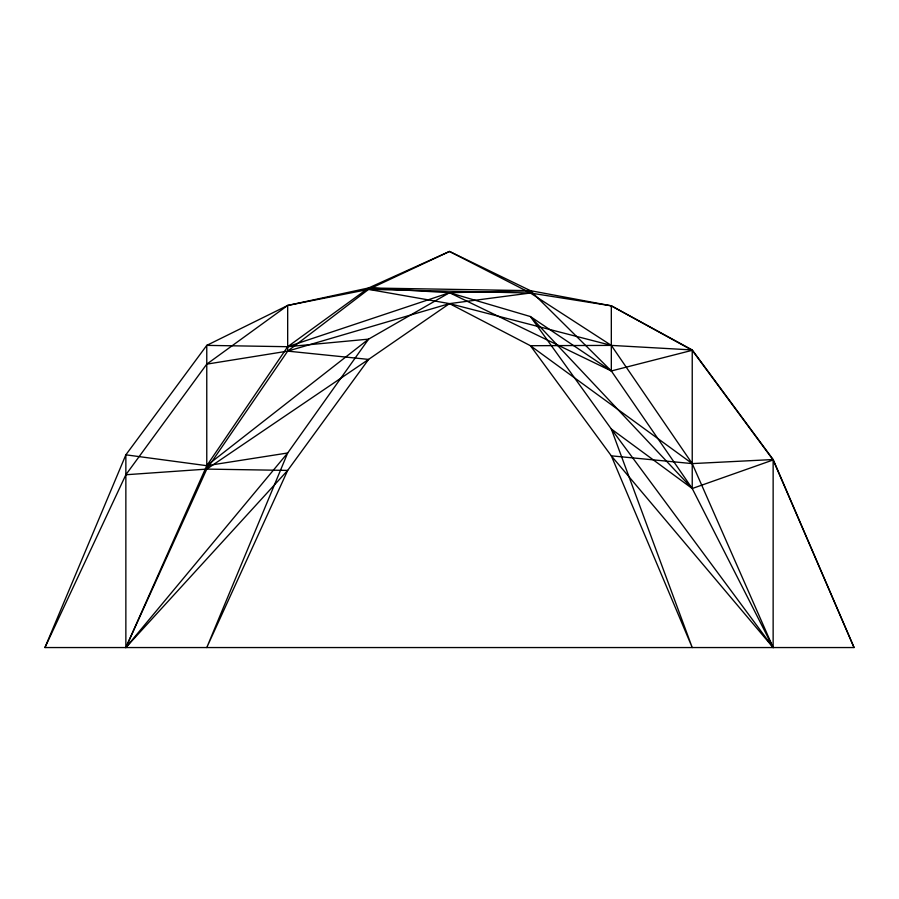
<?xml version="1.0" encoding="UTF-8"?>
<svg xmlns="http://www.w3.org/2000/svg" width="899" height="899" viewBox="0 0 899 899"><rect width="100%" height="100%" fill="white"/><g stroke="black" fill="none" stroke-linecap="round" stroke-linejoin="round"><path stroke-width="1.35" d="M44.95 647.55L125.86 454.827L206.77 345.373L287.68 305.458L368.59 287.961L449.5 251.45L530.41 290.658L611.32 305.829L692.23 349.947L773.14 459.535L854.05 647.55L44.95 647.55L125.86 474.751L206.77 364.14L287.68 305.458L368.59 289.377L530.41 293.018L611.32 305.829L692.23 350.307L773.14 459.962L854.05 647.55M773.14 459.962L692.23 488.517L692.23 349.947L611.32 345.396L449.5 303.615L368.59 359.409L287.68 470.413L125.86 647.55L206.77 465.682L287.68 346.711L368.59 287.961L530.41 290.658L611.32 370.961L692.23 488.517L773.14 647.55L773.14 459.535L692.23 463.603L611.32 455.838L530.41 345.71L449.5 303.615L368.59 289.377L287.68 351.127L206.77 469.098L125.86 647.55L125.86 454.827L206.77 465.682L287.68 452.984L368.59 339.137L449.5 292.714L530.41 290.658L530.41 293.018L611.32 345.396L692.23 463.603L773.14 647.55L611.32 455.838L692.23 647.55L611.32 429.003L530.41 316.549L449.5 292.714L368.59 287.961L368.59 289.377L449.5 251.45L530.41 293.018L449.5 303.615L287.68 351.127L206.77 364.14M125.86 647.55L287.68 452.984L206.77 647.55L287.68 470.413L206.77 469.098L125.86 474.751M206.77 465.682L368.59 339.137L287.68 346.711L206.77 345.373L206.77 469.098L368.59 359.409L287.68 351.127L287.68 305.458M287.68 346.711L449.5 292.714L611.32 370.961L692.23 350.307M611.32 345.396L530.41 345.71L692.23 463.603M773.14 647.55L611.32 429.003L692.23 488.517L530.41 316.549L611.32 370.961L611.32 305.829"/></g></svg>
